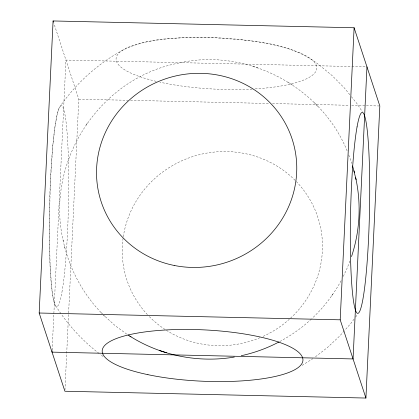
<?xml version="1.0" encoding="UTF-8"?>
<svg xmlns="http://www.w3.org/2000/svg" width="419" height="419" viewBox="0 0 419 419"><rect width="100%" height="100%" fill="white"/><g stroke="black" fill="none" stroke-linecap="round" stroke-linejoin="round"><path stroke-width="0.31" stroke-dasharray="2.1 1.57" d="M52.129 350.169L65.94 60.064L351.258 66.516M64.961 389.937L78.803 99.177L53.899 23.433M349.933 261.032L347.22 267.966L342.763 277.567M341.118 280.693C333.424 294.756 323.573 307.666 311.846 318.608M347.105 150.819C320.917 86.235 245.733 47.012 177.724 63.274C98.47 78.793 44.676 163.091 63.342 241.281M87.252 123.28L85.23 126.198M331.748 295.72L333.77 292.802M354.06 319.116L350.949 323.295L344.659 330.418M355.621 317.026L357.564 314.412M344.24 330.895L339.626 336.117L327.087 347.833L314.962 357.161M311.38 319.048C301.863 327.941 291.121 335.504 279.625 341.616M302.073 365.384L312.909 358.664M351.913 66.532L366.306 66.857M78.803 99.177L127.879 100.288M130.498 100.345L269.228 103.483M272.502 103.556L349.064 105.289M351.682 105.347L379.169 105.97M252.542 66.254L259.309 68.433M290.922 84.01L292.258 84.874M287.958 82.119L289.267 82.962M126.742 334.126L115.314 325.778L103.54 315.088M103.1 356.517L100.11 354.285M99.13 353.474C84.523 342.375 71.817 328.936 61.164 314.03M317.948 106.436L314.192 102.639M101.052 312.564L102.336 313.852C82.339 293.536 68.58 267.254 62.892 239.343M103.572 315.104L104.808 316.361M349.813 94.71L344.235 87.822L332.162 75.65L318.89 64.715C289.199 41.429 248.965 40.444 212.936 37.621C182.082 37.673 148.714 36.285 120.719 51.265C96.758 64.72 75.98 83.611 60.268 106.154L58.508 109.637L56.759 116.341L54.805 127.91L52.784 145.812L50.322 182.789L49.274 228.921L50.196 268.726L52.234 292.525L53.606 300.355L55.172 305.111L60.807 313.506M351.41 96.679L356.784 103.399L362.419 111.789M348.791 154.988L351.855 163.447M64.51 246.215L64.961 248.163M156.219 81.349A100.487 25.679 2.7 0 1 148.132 41.596A100.487 25.679 2.7 0 1 300.962 53.354A100.487 25.679 2.7 0 1 254.752 88.933M252.18 89.079A100.487 25.679 2.7 0 1 159.953 82.203M147.436 314.648A100.487 96.695 -18.2 0 1 164.154 170.942A100.487 96.695 -18.2 0 1 309.479 198.852A100.487 96.695 -18.2 0 1 262.31 336.714M259.984 337.714A100.487 96.695 -18.2 0 1 149.18 316.465M61.944 292.111A100.487 9.448 -88.7 0 0 68.124 150.913A100.487 9.448 -88.7 0 0 56.759 116.341A100.487 9.448 -88.7 0 0 49.631 254.652A100.487 9.448 -88.7 0 0 61.944 292.111"/><path stroke-width="0.63" d="M39.177 313.014L53.082 20.95L354.102 27.759L379.824 105.986L365.918 398.05L64.898 391.241L39.177 313.014L340.197 319.823L365.918 398.05M52.097 350.823L52.04 352.128L353.06 358.936L366.96 66.872M340.197 319.823L354.102 27.759M351.52 256.575C359.926 231.298 361.419 203.734 355.658 177.719M279.059 341.909C267.186 348.247 254.406 352.814 241.276 355.726M234.331 357.061C197.815 363.263 159.063 355.317 128.078 334.991M166.458 352.746L159.691 350.567M129.733 336.038L131.042 336.881M53.082 20.95L53.491 22.191M352.604 165.903L356.108 179.657M354.039 170.837L354.49 172.785M147.912 374.665A100.487 25.679 2.7 0 0 302.796 361.33A100.487 25.679 2.7 0 0 156.942 330.607A100.487 25.679 2.7 0 0 147.912 374.665M357.056 126.889A100.487 9.448 -88.7 0 0 350.876 268.081A100.487 9.448 -88.7 0 0 362.241 302.659A100.487 9.448 -88.7 0 0 369.369 164.348A100.487 9.448 -88.7 0 0 357.056 126.889M174.194 265.457A100.487 96.695 -18.2 0 0 292.368 139.82A100.487 96.695 -18.2 0 0 123.359 105.881A100.487 96.695 -18.2 0 0 174.194 265.457"/></g></svg>
